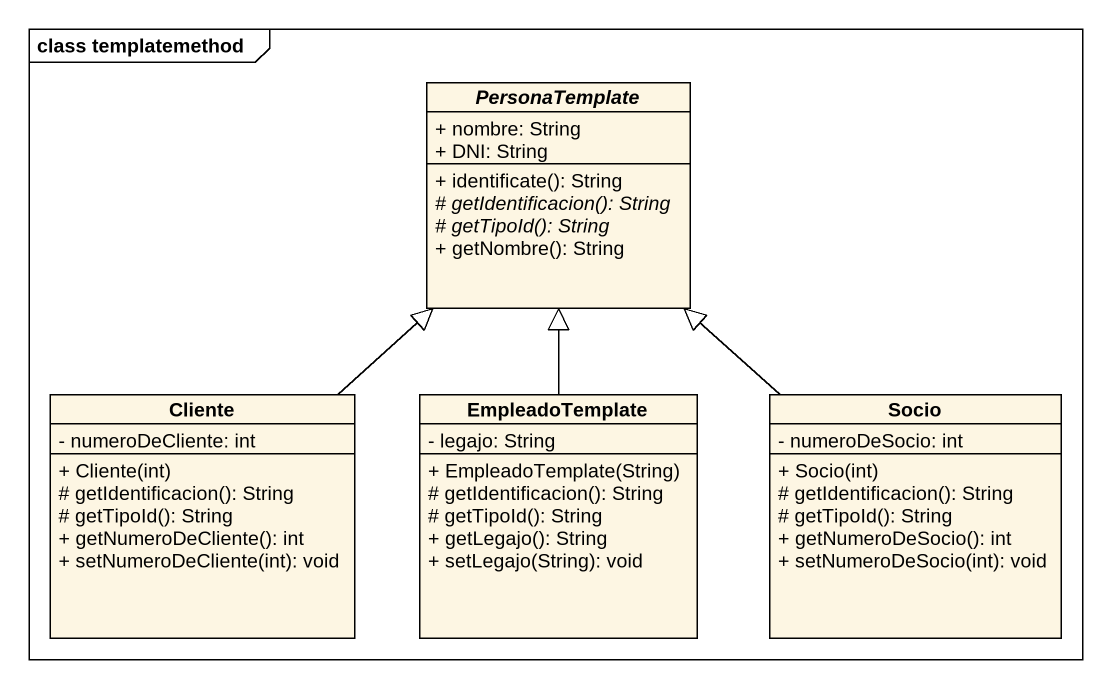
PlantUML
@startuml
mainframe class templatemethod
hide circle
hide empty members
skinparam classAttributeIconSize 0
abstract class PersonaTemplate {
  + nombre: String
  + DNI: String
  + identificate(): String
  {abstract} # getIdentificacion(): String
  {abstract} # getTipoId(): String
  + getNombre(): String
}
class Cliente {
  - numeroDeCliente: int
  + Cliente(int)
  # getIdentificacion(): String
  # getTipoId(): String
  + getNumeroDeCliente(): int
  + setNumeroDeCliente(int): void
}
class EmpleadoTemplate {
  - legajo: String
  + EmpleadoTemplate(String)
  # getIdentificacion(): String
  # getTipoId(): String
  + getLegajo(): String
  + setLegajo(String): void
}
class Socio {
  - numeroDeSocio: int
  + Socio(int)
  # getIdentificacion(): String
  # getTipoId(): String
  + getNumeroDeSocio(): int
  + setNumeroDeSocio(int): void
}
Cliente -up-|> PersonaTemplate
EmpleadoTemplate -up-|> PersonaTemplate
Socio -up-|> PersonaTemplate
@enduml
